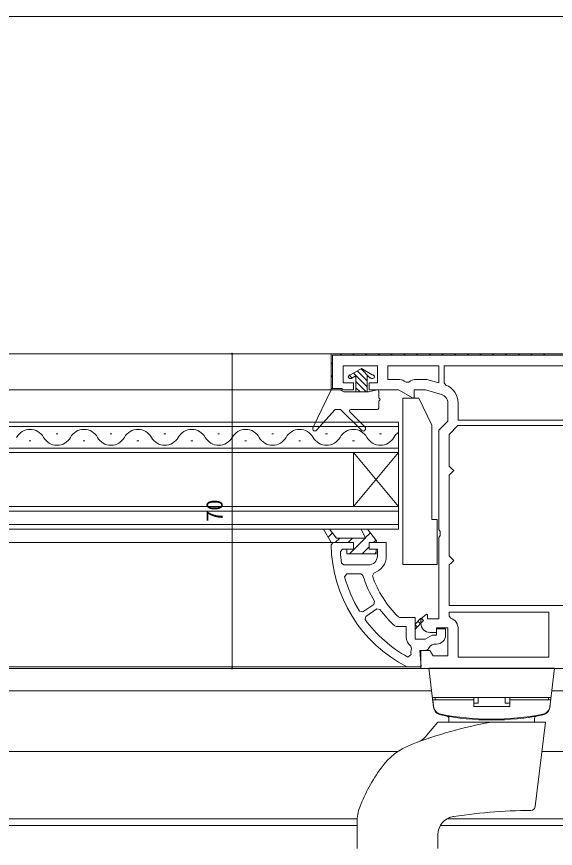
# Model space of a CAD drawing. Units: millimetres, scale not verified. Extents: x -841 to 746, y -594 to 534.
# Drawn here: x 143.3 to 263.2, y -176.8 to 8.3 of the extents above; entities that cross this region are included whole.
import ezdxf
from ezdxf.enums import TextEntityAlignment as Align

# ---------------------------------------------------------------- set-up
doc = ezdxf.new("R2010")
doc.units = ezdxf.units.MM
doc.header["$LTSCALE"] = 2
for name, color, linetype, lineweight in [('0-3_YKK_12', 2, 'Continuous', 9), ('0-5_YKK_D', 6, 'Continuous', 9), ('0-6_YKK_13', 4, 'Continuous', 9), ('0-7_YKK_11', 7, 'Continuous', 9)]:
    doc.layers.add(name, color=color, linetype=linetype, lineweight=lineweight)
doc.styles.add('ＭＳ ゴシック', font='')
doc.styles.get('ＭＳ ゴシック').set_extended_font_data('MS Gothic')

msp = doc.modelspace()

# ---------------------------------------------------------------- linework, layer by layer
at = {"layer": '0-3_YKK_12'}
for p, q in [((-96.695, 8.263), (348.306, 8.263)), ((318.78, -66.75), (-67.169, -66.75)), ((213.805, -74.75), (37.805, -74.75)), ((23.305, -81.95), (228.305, -81.95)), ((228.305, -82.95), (23.305, -82.95)), ((228.305, -81.95), (228.305, -88.75)), ((152.092, -84.59), (152.492, -84.59)), ((164.092, -84.59), (164.492, -84.59)), ((176.092, -84.59), (176.492, -84.59)), ((188.092, -84.59), (188.492, -84.59)), ((200.092, -84.59), (200.492, -84.59)), ((212.092, -84.59), (212.492, -84.59)), ((224.092, -84.59), (224.492, -84.59)), ((146.092, -86.11), (146.491, -86.11)), ((158.092, -86.11), (158.492, -86.11)), ((170.092, -86.11), (170.492, -86.11)), ((182.092, -86.11), (182.492, -86.11)), ((194.092, -86.11), (194.492, -86.11)), ((206.092, -86.11), (206.492, -86.11)), ((218.092, -86.11), (218.492, -86.11)), ((23.305, -87.75), (228.305, -87.75)), ((228.305, -88.75), (23.305, -88.75)), ((228.305, -100.75), (218.305, -88.75)), ((228.305, -88.75), (218.305, -100.75)), ((218.305, -88.75), (218.305, -100.75)), ((228.305, -88.75), (228.305, -100.75)), ((23.305, -100.75), (228.305, -100.75)), ((228.305, -101.75), (23.305, -101.75)), ((228.305, -100.75), (228.305, -105.75)), ((23.305, -104.75), (228.305, -104.75)), ((228.305, -105.75), (23.305, -105.75)), ((213.805, -108.75), (129.805, -108.75)), ((273.805, -136.75), (-22.195, -136.75)), ((230.425, -136.45), (21.129, -136.45)), ((-46.695, -141.75), (235.691, -141.75)), ((298.305, -141.75), (262.462, -141.75)), ((-46.695, -155.25), (228.211, -155.25)), ((298.305, -155.25), (260.278, -155.25)), ((-46.695, -170.25), (219.1, -170.25)), ((298.306, -170.25), (239.063, -170.25)), ((-46.695, -171.75), (219.076, -171.75)), ((298.306, -171.75), (237.588, -171.75))]:
    msp.add_line(p, q, dxfattribs=at)
for centre, start, end in [((146.292, -87.026), 29.20253, 150.79745), ((158.292, -87.026), 29.20253, 150.79745), ((170.292, -87.026), 29.20253, 150.79745), ((182.292, -87.026), 29.20253, 150.79745), ((194.292, -87.026), 29.20253, 150.79745), ((206.292, -87.026), 29.20253, 150.79745), ((218.292, -87.026), 29.20253, 150.79745), ((230.292, -87.026), 125.30392, 150.79745), ((152.292, -83.673), 209.20253, 330.79745), ((164.292, -83.673), 209.20253, 330.79745), ((176.292, -83.673), 209.20253, 330.79745), ((188.292, -83.673), 209.20253, 330.79745), ((200.291, -83.673), 209.20253, 330.79745), ((212.292, -83.673), 209.20253, 330.79745), ((224.292, -83.673), 209.20253, 330.79745)]:
    msp.add_arc(centre, 3.437, start, end, dxfattribs=at)
at = {"layer": '0-5_YKK_D'}
for p, q in [((210.305, -66.75), (190.254, -66.75)), ((191.254, -66.75), (191.254, -136.752)), ((210.305, -136.752), (190.254, -136.752))]:
    msp.add_line(p, q, dxfattribs=at)
for centre, start, end in [((191.254, -66.75), 90, 270), ((191.254, -66.75), 270, 90), ((191.254, -136.752), 90, 270), ((191.254, -136.752), 270, 90)]:
    msp.add_arc(centre, 0.106, start, end, dxfattribs=at)
at = {"layer": '0-6_YKK_13'}
for p, q in [((220.055, -70.05), (217.631, -71.45)), ((219.981, -70.092), (221.964, -72.075)), ((220.055, -70.05), (222.48, -71.45)), ((217.335, -71.488), (218.005, -72.157)), ((217.505, -71.45), (217.631, -71.45)), ((218.805, -71.695), (217.938, -72.196)), ((218.273, -71.079), (221.305, -74.111)), ((218.805, -71.695), (218.805, -75.25)), ((219.127, -70.585), (221.305, -72.764)), ((221.305, -71.695), (222.173, -72.196)), ((221.305, -71.695), (221.305, -75.25)), ((222.48, -71.45), (222.605, -71.45)), ((222.696, -71.46), (222.995, -71.759)), ((217.505, -72.25), (217.738, -72.25)), ((218.805, -72.958), (221.097, -75.25)), ((222.373, -72.25), (222.605, -72.25)), ((213.305, -74.75), (209.254, -83.234)), ((213.305, -74.75), (215.305, -74.75)), ((215.305, -74.75), (216.171, -75.25)), ((216.171, -75.25), (221.605, -75.25)), ((218.805, -74.305), (219.75, -75.25)), ((221.605, -75.25), (223.531, -74.759)), ((223.905, -76.65), (223.905, -75.05)), ((223.905, -78.85), (223.905, -77.25)), ((229.305, -76.624), (229.305, -113.624)), ((232.805, -76.624), (229.305, -76.624)), ((232.805, -76.624), (235.705, -82.624)), ((214.205, -79.15), (210.079, -83.782)), ((214.205, -79.15), (215.405, -79.15)), ((220.044, -83.788), (215.405, -79.15)), ((217.685, -79.15), (223.605, -79.15)), ((217.473, -79.662), (220.822, -83.011)), ((235.705, -103.624), (235.705, -82.624)), ((236.905, -103.624), (235.705, -103.624)), ((236.905, -113.624), (236.905, -103.624)), ((229.305, -113.624), (236.905, -113.624)), ((262.013, -145.406), (263.076, -136.747)), ((262.013, -145.406), (263.076, -136.747)), ((235.875, -143.247), (262.278, -143.247)), ((235.875, -143.247), (262.278, -143.247)), ((235.977, -143.747), (236.1, -145.164)), ((235.977, -143.747), (245.077, -143.747)), ((235.977, -143.747), (236.1, -145.164)), ((235.977, -143.747), (245.077, -143.747)), ((236.476, -143.247), (236.476, -143.747)), ((236.476, -143.247), (245.077, -143.247)), ((236.476, -143.247), (236.476, -143.747)), ((236.476, -143.247), (245.077, -143.247)), ((245.077, -145.247), (245.077, -143.247)), ((245.077, -145.247), (245.077, -143.247)), ((246.076, -143.247), (246.076, -144.514)), ((246.076, -143.247), (246.076, -144.514)), ((252.076, -143.247), (252.076, -144.514)), ((252.076, -143.247), (252.076, -144.514)), ((261.676, -143.247), (253.076, -143.247)), ((253.076, -145.247), (253.076, -143.247)), ((261.676, -143.247), (253.076, -143.247)), ((253.076, -145.247), (253.076, -143.247)), ((262.176, -143.747), (253.076, -143.747)), ((262.176, -143.747), (253.076, -143.747)), ((261.676, -143.247), (261.676, -143.747)), ((261.676, -143.247), (261.676, -143.747)), ((262.176, -143.747), (262.053, -145.164)), ((262.176, -143.747), (262.053, -145.164)), ((245.077, -144.514), (246.076, -144.514)), ((245.077, -144.514), (246.076, -144.514)), ((245.077, -145.247), (253.076, -145.247)), ((245.077, -145.247), (253.076, -145.247)), ((253.076, -144.514), (252.076, -144.514)), ((253.076, -144.514), (252.076, -144.514)), ((239.542, -148.747), (239.526, -147.866)), ((239.542, -148.747), (239.526, -147.866)), ((258.611, -148.747), (258.627, -147.866)), ((258.611, -148.747), (258.627, -147.866)), ((234.577, -151.726), (237.076, -148.747)), ((234.577, -151.726), (237.076, -148.747)), ((237.076, -148.747), (261.076, -148.747)), ((237.076, -148.747), (261.076, -148.747)), ((258.777, -167.473), (261.076, -148.747)), ((258.777, -167.473), (261.076, -148.747)), ((219.076, -176.686), (219.076, -170.901)), ((219.076, -176.686), (219.076, -170.901)), ((237.076, -176.686), (237.076, -173.706)), ((237.076, -176.686), (237.076, -173.706))]:
    msp.add_line(p, q, dxfattribs=at)
msp.add_lwpolyline([(236.14, -145.406), (235.076, -136.747), (263.076, -136.747)], dxfattribs=at)
msp.add_lwpolyline([(236.14, -145.406), (235.076, -136.747), (263.076, -136.747)], dxfattribs=at)
for centre, radius, start, end in [((217.505, -71.85), 0.4, 90, 270), ((222.605, -71.85), 0.4, 270, 90), ((217.738, -71.85), 0.4, 270, 300), ((222.373, -71.85), 0.4, 239.99998, 270), ((223.605, -75.05), 0.3, 0, 104.29437), ((223.905, -76.95), 0.3, 270, 90), ((217.685, -79.45), 0.3, 90, 224.99998), ((223.605, -78.85), 0.3, 270, 0), ((209.705, -83.45), 0.5, 154.47647, 318.30571), ((220.433, -83.4), 0.55, 225, 45), ((238.093, -144.989), 2, 185, 258.64775), ((238.093, -144.989), 2, 185, 258.64775), ((238.103, -144.984), 2, 187, 258.65825), ((238.103, -144.984), 2, 187, 258.65825), ((238.125, -145.162), 2, 187, 258.68115), ((238.125, -145.162), 2, 187, 258.68115), ((260.028, -145.162), 2, 281.31883, 353), ((260.028, -145.162), 2, 281.31883, 353), ((260.05, -144.984), 2, 281.34174, 353), ((260.05, -144.984), 2, 281.34174, 353), ((260.06, -144.989), 2, 281.35223, 355), ((260.06, -144.989), 2, 281.35223, 355), ((249.076, -90.281), 57.8, 258.64775, 281.35223), ((249.076, -90.281), 57.8, 258.64775, 281.35223), ((249.076, -90.274), 57.8, 258.65825, 281.34116), ((249.076, -90.274), 57.8, 258.65825, 281.34116), ((249.076, -90.447), 57.8, 258.68115, 281.31883), ((249.076, -90.447), 57.8, 258.68115, 281.31883), ((239.026, -147.875), 0.5, 1, 80.0733), ((239.026, -147.875), 0.5, 1, 80.0733), ((259.127, -147.875), 0.5, 99.92668, 179), ((259.127, -147.875), 0.5, 99.92668, 179), ((265.776, -243.247), 96.004, 100.15585, 111.10054), ((265.776, -243.247), 96.004, 100.15585, 111.10054), ((230.747, -148.512), 5, 290.2925, 320), ((230.747, -148.512), 5, 290.2925, 320), ((236.615, -167.674), 15, 111.10054, 144.3228), ((236.615, -167.674), 15, 111.10054, 144.3228), ((256.922, -182.255), 40, 144.3228, 158.51498), ((256.922, -182.255), 40, 144.3228, 158.51498), ((228.076, -170.901), 9, 158.51498, 180), ((228.076, -170.901), 9, 158.51498, 180), ((258.778, -288.347), 120, 90.47041, 99.23909), ((258.778, -288.347), 120, 90.47041, 99.23909), ((257.785, -167.351), 1, 270.47041, 353), ((257.785, -167.351), 1, 270.47041, 353), ((241.076, -173.706), 4, 98.77765, 180), ((241.076, -173.706), 4, 98.77765, 180), ((220.076, -176.686), 1, 180, 187), ((220.076, -176.686), 1, 180, 187), ((236.077, -176.686), 1, 353, 0), ((236.077, -176.686), 1, 353, 0)]:
    msp.add_arc(centre, radius, start, end, dxfattribs=at)
at = {"layer": '0-7_YKK_11'}
for p, q in [((215.624, -66.75), (215.324, -67.05)), ((218.452, -66.75), (218.153, -67.05)), ((221.281, -66.75), (220.981, -67.05)), ((224.109, -66.75), (223.809, -67.05)), ((226.938, -66.75), (226.638, -67.05)), ((229.766, -66.75), (229.466, -67.05)), ((232.595, -66.75), (232.295, -67.05)), ((235.423, -66.75), (235.123, -67.05)), ((238.252, -66.75), (237.952, -67.05)), ((241.08, -66.75), (240.78, -67.05)), ((243.908, -66.75), (243.608, -67.05)), ((246.737, -66.75), (246.437, -67.05)), ((249.565, -66.75), (249.265, -67.05)), ((252.394, -66.75), (252.094, -67.05)), ((255.222, -66.75), (254.922, -67.05)), ((258.051, -66.75), (257.75, -67.05)), ((260.879, -66.75), (260.579, -67.05)), ((213.605, -68.768), (213.305, -69.068)), ((237.305, -69.45), (225.905, -69.45)), ((238.505, -69.45), (279.005, -69.45)), ((213.605, -71.597), (213.305, -71.897)), ((213.652, -74.378), (213.44, -74.591)), ((279.005, -82.75), (241.558, -82.75)), ((212.631, -107.537), (213.601, -106.567)), ((220.03, -105.794), (220.075, -105.75)), ((220.928, -107.725), (222.065, -106.588)), ((214.246, -108.75), (215.246, -107.75)), ((214.524, -107.75), (220.94, -107.75)), ((217.075, -108.75), (218.075, -107.75)), ((217.403, -111.25), (220.903, -107.75)), ((222.732, -108.75), (223.287, -108.194)), ((220.232, -111.25), (221.805, -109.676)), ((223.066, -111.243), (223.299, -111.01)), ((216.153, -113.75), (215.659, -113.328)), ((221.605, -113.75), (216.153, -113.75)), ((216.313, -116.38), (216.796, -115.75)), ((216.796, -115.75), (219.918, -115.75)), ((219.918, -115.75), (220.396, -116.103)), ((222.525, -116.189), (222.844, -115.553)), ((221.009, -125.187), (223.498, -123.508)), ((223.498, -123.508), (224.18, -123.626)), ((220.885, -125.896), (221.009, -125.187)), ((232.005, -126.884), (233.323, -125.567)), ((233.323, -125.567), (233.888, -126.132)), ((233.902, -126.118), (233.337, -125.553)), ((239.605, -124.25), (261.805, -124.25)), ((233.888, -126.132), (232.005, -128.015)), ((232.005, -128.015), (232.005, -126.884)), ((232.489, -127.532), (232.005, -127.049)), ((233.196, -126.825), (232.63, -126.259)), ((231.055, -131.786), (231.233, -132.369)), ((231.114, -133.701), (230.382, -134.23))]:
    msp.add_line(p, q, dxfattribs=at)
for points in [[(213.305, -66.75), (303.305, -66.75), (303.305, -80.75)], [(237.88, -75.822), (234.305, -74.75), (231.805, -74.75), (231.805, -76.508), (231.579, -76.639), (228.305, -74.75), (221.805, -74.75), (221.805, -73.25), (223.605, -73.25), (223.605, -69.45), (216.005, -69.45), (216.005, -73.25), (218.305, -73.25), (218.305, -74.75), (213.305, -74.75), (213.305, -66.75), (303.305, -66.75), (303.305, -80.75)], [(303.305, -66.75), (303.305, -80.75), (300.805, -80.75), (300.805, -80.45), (303.005, -80.45), (303.005, -67.05), (213.605, -67.05), (213.605, -74.45), (215.805, -74.45), (215.805, -74.75), (213.305, -74.75), (213.305, -66.75)], [(237.305, -69.45), (225.905, -69.45), (225.905, -72.45), (228.171, -72.45)], [(232.305, -72.45), (234.643, -72.45), (237.305, -73.248), (237.305, -69.45)], [(238.505, -69.45), (279.005, -69.45), (279.005, -81.55), (241.605, -81.55), (241.605, -77.738)], [(238.828, -73.716), (238.505, -73.249), (238.505, -69.45)], [(229.571, -72.825), (230.021, -73.084), (230.579, -73.045)], [(233.305, -126.75), (233.305, -125.75), (234.56, -124.728), (234.805, -124.845), (234.805, -125.75), (237.305, -125.75), (237.305, -107.616), (237.555, -107.183), (237.555, -106.317), (237.305, -105.884), (237.305, -83.75), (239.305, -81.75), (239.305, -77.738)], [(220.94, -107.75), (220.009, -105.75), (221.426, -105.75), (223.437, -108.39), (223.249, -108.75), (221.805, -108.75), (221.805, -110.25), (223.305, -110.25), (223.305, -111.25), (216.805, -111.25), (216.805, -110.25), (218.305, -110.25), (218.305, -108.75), (213.305, -108.75), (211.637, -105.75), (212.962, -105.75), (214.524, -107.75)], [(215.371, -110.784), (215.869, -110.25), (218.305, -110.25), (218.305, -108.75), (213.805, -108.75), (213.305, -109.257)], [(225.605, -111.75), (225.605, -108.75), (221.805, -108.75), (221.805, -110.25), (223.605, -110.25), (223.605, -111.75)], [(222.976, -121.836), (222.829, -122.512), (220.34, -124.191), (219.635, -124.039)], [(238.805, -129.35), (238.805, -127.95), (236.805, -127.95), (236.805, -129.35), (235.805, -129.35), (234.247, -130.25), (232.005, -130.25), (232.005, -125.45), (228.647, -125.45), (228.299, -125.309)], [(239.605, -124.25), (261.805, -124.25), (261.805, -134.25), (241.605, -134.25), (241.605, -127.95)], [(239.939, -125.593), (239.605, -125.121), (239.605, -124.25)], [(227.521, -127.32), (227.856, -127.45), (230.005, -127.45), (230.005, -129.75)], [(264.305, -136.75), (233.305, -136.75), (233.305, -132.75), (235.305, -132.75), (235.998, -133.95), (239.305, -133.95), (239.305, -127.75), (236.805, -127.75), (236.805, -128.75), (235.305, -128.75)], [(236.241, -131.365), (236.363, -131.35), (236.805, -131.35)], [(230.198, -136.395), (230.425, -136.45), (233.351, -136.45), (233.027, -132.75), (234.46, -132.75), (234.914, -132.461)]]:
    msp.add_lwpolyline(points, dxfattribs=at)
msp.add_lwpolyline([(279.005, -82.75), (241.558, -82.75), (239.605, -84.702), (239.605, -91.75), (240.105, -92.25), (240.605, -92.75), (240.105, -93.25), (239.605, -93.75), (239.605, -111.75), (240.105, -112.25), (240.605, -112.75), (240.105, -113.25), (239.605, -113.75), (239.605, -122.75), (273.506, -122.75), (273.506, -100.05), (279.005, -100.05), (279.005, -95.65), (273.506, -95.65), (273.506, -93.65), (279.005, -93.65)], close=True, dxfattribs=at)
for centre, radius, start, end in [((228.171, -75.25), 2.8, 59.99998, 90), ((232.305, -75.25), 2.8, 89.99998, 128.05968), ((237.305, -77.738), 4.3, 359.99997, 69.25763), ((237.305, -77.738), 2, 359.99998, 73.30077), ((244.302, -108.789), 31, 180.8649, 242.93672), ((244.302, -108.789), 29, 183.94423, 189.00409), ((221.605, -111.75), 2, 270, 0), ((221.605, -111.75), 4, 288.03201, 0), ((244.302, -108.789), 29, 195.175, 211.72588), ((244.302, -108.789), 25, 197.01154, 211.45816), ((244.302, -108.789), 23, 198.76877, 225.90933), ((244.302, -108.789), 25, 216.40286, 227.83719), ((239.105, -127.95), 2.5, 0, 70.52876), ((244.302, -108.789), 29, 216.14981, 241.3156), ((235.305, -126.75), 2, 180, 269.99998), ((236.805, -129.35), 2, 270, 0), ((232.505, -129.75), 2.5, 180, 234.54311), ((236.727, -133.305), 2, 104.05469, 155.03664), ((233.573, -133.25), 2.5, 159.38332, 190.40863)]:
    msp.add_arc(centre, radius, start, end, dxfattribs=at)

# ---------------------------------------------------------------- texts
at = {"layer": '0-5_YKK_D', "color": 4, "style": 'ＭＳ ゴシック'}
msp.add_text('70', height=3.666, rotation=90, dxfattribs=at).set_placement((190.254, -104.151), align=Align.BOTTOM_LEFT)

doc.saveas('drawing.dxf')
